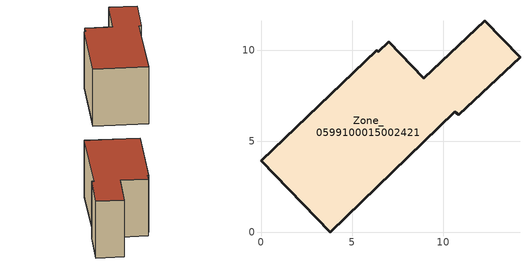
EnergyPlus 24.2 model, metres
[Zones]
Zone_0599100015002421
 floor ground (C_G): 8.94,8.48 12.29,11.63 14.22,9.62 10.86,6.46 10.65,6.62 3.79,0 0,3.94 6.34,9.99 6.44,9.93 7.02,10.47 z0.92
 wall outside (C_F): 10.86,6.46 14.22,9.62 12.29,11.63 8.94,8.48 7.02,10.47 6.44,9.93 6.34,9.99 0,3.94 3.79,0 10.65,6.62 10.86,6.46 z0.92:7.04
 roof outside (C_R): 6.34,9.99 0,3.94 3.79,0 10.65,6.62 10.86,6.46 14.22,9.62 12.29,11.63 8.94,8.48 7.02,10.47 6.44,9.93 z7.04
[BUILDING]
Pand.0599100015002421: North Axis=0; Terrain=City; Loads Convergence Tolerance Value=0.04; Temperature Convergence Tolerance Value=0.4; Solar Distribution=FullExterior; Maximum Number of Warmup Days=25; Minimum Number of Warmup Days=1
[Site:Location]
Rotterdam.The.Hague.AP_ZH_NLD Design_Conditions: Latitude=51.96; Longitude=4.45; Time Zone=1; Elevation=-4.5
[SITE:GROUNDTEMPERATURE:BUILDINGSURFACE]
18, 18, 18, 18, 18, 18, 18, 18, 18, 18, 18, 18
[MATERIAL] Thermal Absorptance=0.9; Solar Absorptance=0.7; Visible Absorptance=0.7
Name | Roughness | Thickness | Conductivity | Density | Specific Heat
G.TC.1975-1991 | MediumSmooth | 0.15 | 0.288461 | 540 | 1210
F.TC.1975-1991 | Rough | 0.3 | 0.230769 | 1920 | 840
R.TC.1975-1991 | MediumRough | 0.2 | 0.153846 | 1500 | 1000
[CONSTRUCTION]
C_G: G.TC.1975-1991
C_F: F.TC.1975-1991
C_R: R.TC.1975-1991
[ZONE]
Zone_0599100015002421: Type=1; Multiplier=1; Ceiling Height=Autocalculate; Volume=Autocalculate; Floor Area=autocalculate; Part of Total Floor Area=Yes
[ZONEINFILTRATION:DESIGNFLOWRATE]
Infil_Zone_0599100015002421: Zone or ZoneList or Space or SpaceList=Zone_0599100015002421; Schedule=AlwaysOn; Design Flow Rate Calculation Method=Flow/Area; Flow Rate per Floor Area=0.003; Constant Term Coefficient=1; Temperature Term Coefficient=0; Velocity Term Coefficient=0; Velocity Squared Term Coefficient=0
[HVACTEMPLATE:ZONE:IDEALLOADSAIRSYSTEM]
Zone_0599100015002421: Maximum Heating Supply Air Temperature=50; Minimum Cooling Supply Air Temperature=13; Maximum Heating Supply Air Humidity Ratio=0.0156; Minimum Cooling Supply Air Humidity Ratio=0.0077; Heating Limit=NoLimit; Cooling Limit=NoLimit; Dehumidification Control Type=ConstantSensibleHeatRatio; Cooling Sensible Heat Ratio=0.7; Dehumidification Setpoint=60; Humidification Control Type=None; Humidification Setpoint=30; Outdoor Air Method=None; Outdoor Air Flow Rate per Person=0.00944; Outdoor Air Flow Rate per Zone Floor Area=0; Outdoor Air Flow Rate per Zone=0; Demand Controlled Ventilation Type=None; Outdoor Air Economizer Type=NoEconomizer; Heat Recovery Type=None; Sensible Heat Recovery Effectiveness=0.7; Latent Heat Recovery Effectiveness=0.65
[ZONECONTROL:THERMOSTAT]
ThermostatControl_Zone_0599100015002421: Zone or ZoneList=Zone_0599100015002421; Control Type Schedule=DualSetpointControlType; Control 1=Thermostat_Zone_0599100015002421; Temperature Difference Between Cutout And Setpoint=0
[THERMOSTATSETPOINT:DUALSETPOINT]
Thermostat_Zone_0599100015002421: Heating Setpoint Temperature Schedule=HeatingSetpoint_Zone_0599100015002421; Cooling Setpoint Temperature Schedule=CoolingSetpoint_Zone_0599100015002421
[SCHEDULE:COMPACT]
HeatingSetpoint_Zone_0599100015002421: Through: 12/31, For: AllDays, Until: 24:00, 21
CoolingSetpoint_Zone_0599100015002421: Through: 12/31, For: AllDays, Until: 24:00, 24
DualSetpointControlType: Through: 12/31, For: AllDays, Until: 24:00, 4
AlwaysOn: Through: 12/31, For: AllDays, Until: 24:00, 1
